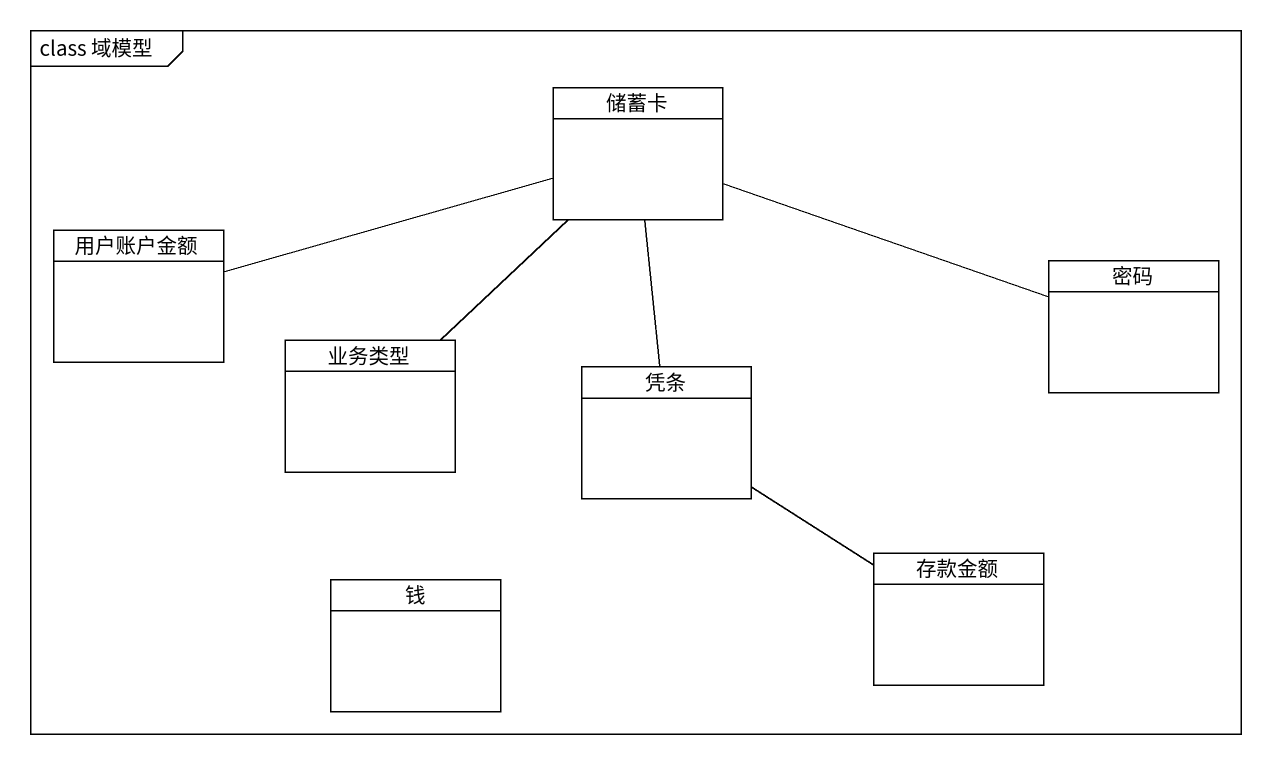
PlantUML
@startuml
mainframe class 域模型
hide circle
hide empty members
class 储蓄卡
class 用户账户金额
class 密码
class 业务类型
class 凭条
class 钱
class 存款金额
储蓄卡 -left- 用户账户金额
储蓄卡 -right- 密码
储蓄卡 -- 业务类型
储蓄卡 -- 凭条
凭条 -- 存款金额
@enduml
